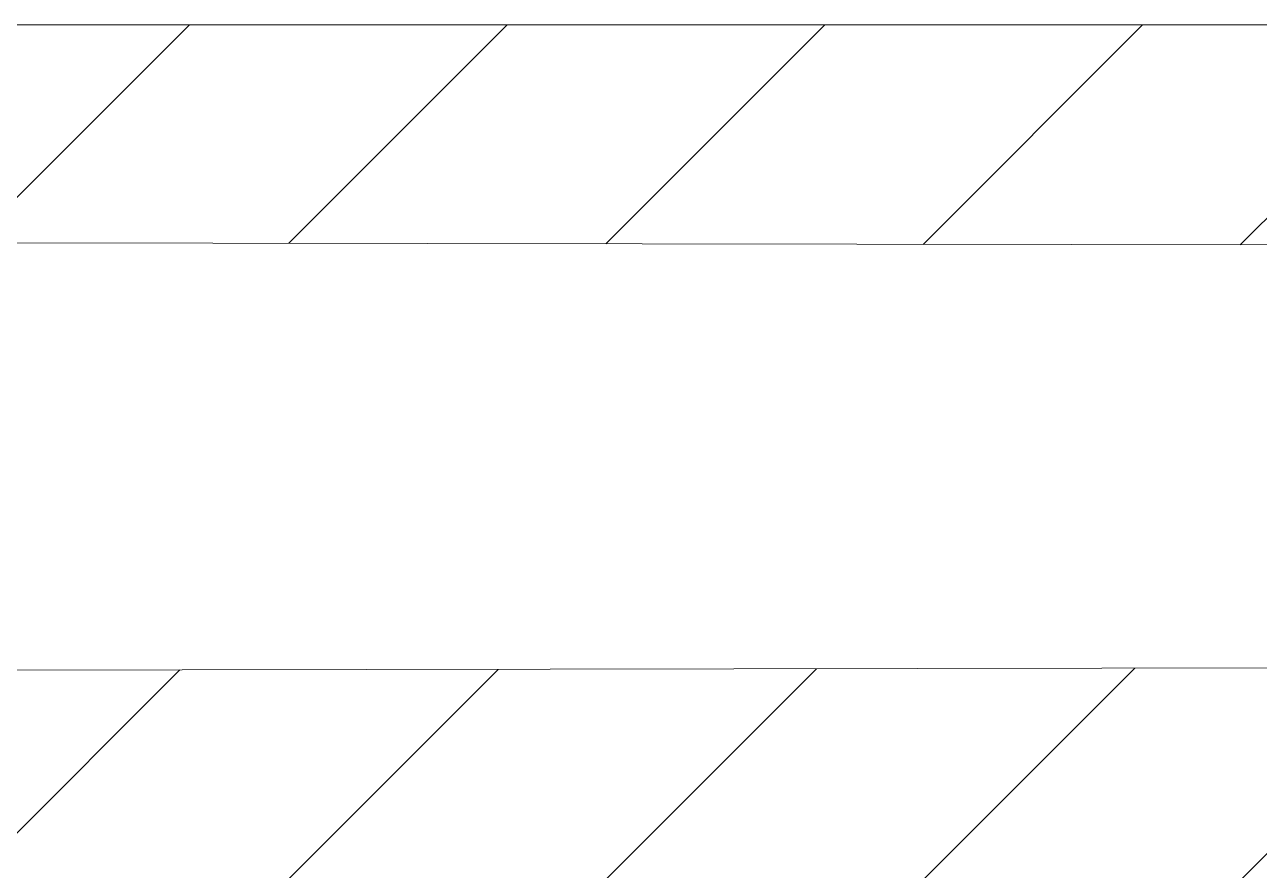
# Model space of a CAD drawing. Extents: x 14808 to 20058, y -13198 to -11680.
# Drawn here: x 15213.88 to 15222.61, y -12717.12 to -12711.15 of the extents above; entities that cross this region are included whole.
import ezdxf

# ---------------------------------------------------------------- set-up
doc = ezdxf.new("R2010")
doc.units = 0
doc.header["$LTSCALE"] = 7
doc.header["$MEASUREMENT"] = 0
doc.layers.get('0').update_dxf_attribs({"color": 2, "linetype": 'CONTINUOUS'})

# ---------------------------------------------------------------- blocks, each defined once
blk = doc.blocks.new('A$C7AC5709A')
at = {"linetype": 'Continuous', "lineweight": 0}
h = blk.add_hatch(dxfattribs=at)
h.set_pattern_fill('ANSI31', color=2, scale=0.25, style=0)
h.set_pattern_definition([(45, (-106.4755894075083, 39.53218469475593), (-0.561266007566822, 0.5612660075668221), [])])
edge = h.paths.add_edge_path(flags=0)
edge.add_spline(control_points=[(27.89664297855506, 21.70611909223237), (27.91100607597673, 21.70611909223237), (27.92538089783307, 21.70554491551928), (27.93969764041913, 21.70439189805381)], knot_values=[0, 0, 0, 0, 0.0001723571690640188, 0.0001723571690640188, 0.0001723571690640188, 0.0001723571690640188], weights=[1, 1, 1, 1], degree=3, periodic=0)
edge.add_ellipse((28.06159275671826, 23.23111909211445), major_axis=(3.79564390420054e-15, 1.531627819610324), ratio=0.9956726957257724, start_angle=175.4153875098344, end_angle=270.0000005106252)
edge.add_arc((28.06159275671826, 23.23111909223235), 1.524999999999999, 5.08414498089815e-07, 90)
edge.add_line((28.06159275671826, 24.75611909223232), (20.94408453267806, 24.75611909223232))
edge.add_arc((20.94408453267806, 24.63111909223232), 0.125, 90, 139.4583981264927)
edge.add_line((20.84909275671839, 24.71236909223239), (20.04909275671844, 24.71236909223239))
edge.add_arc((19.58659275671835, 24.73151521899291), 0.4628961267605636, 182.3705216372444, 357.6294783627567, ccw=False)
edge.add_line((19.12409275671826, 24.71236909223239), (19.03195146351891, 24.71236909223239))
edge.add_line((19.03195146351891, 24.71236909223239), (18.93659275671826, 24.58111909223237))
edge.add_line((18.93659275671826, 24.58111909223237), (18.60904098505398, 24.58111909223237))
edge.add_arc((18.60904098505398, 24.53111909223236), 0.05, 90, 177.0000000000195)
edge.add_line((18.5591095083164, 24.53373589004445), (18.54638837961238, 24.2910022944202))
edge.add_arc((18.4964569028748, 24.29361909223235), 0.05, 270, 356.9999999999995, ccw=False)
edge.add_line((18.4964569028748, 24.24361909223234), (18.07672861056244, 24.24361909223234))
edge.add_arc((18.07672861056199, 24.29361909223235), 0.05, 182.9999999999793, 270, ccw=False)
edge.add_line((18.0267971338244, 24.2910022944202), (18.01407600512039, 24.53373589004445))
edge.add_arc((17.9641445283828, 24.53111909223236), 0.05, 2.999999999982553, 90)
edge.add_line((17.9641445283828, 24.58111909223237), (17.68404098505425, 24.58111909223237))
edge.add_arc((17.68404098505425, 24.53111909223236), 0.05, 90, 177.0000000000186)
edge.add_line((17.63410950831621, 24.53373589004445), (17.6213883796122, 24.2910022944202))
edge.add_arc((17.57145690287462, 24.29361909223235), 0.05, 270, 357.00000000000034, ccw=False)
edge.add_line((17.57145690287462, 24.24361909223234), (17.15172861056226, 24.24361909223234))
edge.add_arc((17.15172861056226, 24.29361909223235), 0.05, 183.0000000000188, 270, ccw=False)
edge.add_line((17.10179713382445, 24.2910022944202), (17.08907600512043, 24.53373589004451))
edge.add_arc((17.03914452838262, 24.53111909223236), 0.05, 2.999999999980519, 90)
edge.add_line((17.03914452838262, 24.58111909223237), (16.83659275671835, 24.58111909223237))
edge.add_arc((16.83659275671835, 24.45611909223237), 0.125, 90, 180)
edge.add_line((16.71159275671835, 24.45611909223237), (16.71159275671835, 23.99361909223239))
edge.add_line((16.71159275671835, 23.99361909223239), (27.77035997435019, 23.9743178827182))
edge.add_arc((28.06159275671826, 23.22647261964926), 0.8025516002229667, -41.65358346721712, 111.2773913251244, ccw=False)
edge.add_ellipse((28.06159275671826, 23.23046166129666), major_axis=(-2.000262993585311e-15, -0.8071511777281898), ratio=0.9956723654497689, start_angle=-23.07325017505832, end_angle=48.25780693202091, ccw=False)
edge.add_line((27.7466330030361, 22.48787889032741), (16.71159275671835, 22.46861909223236))
edge.add_line((16.71159275671835, 22.46861909223236), (16.71159275671835, 22.00611909223238))
edge.add_arc((16.83659275671835, 22.00611909223238), 0.125, 180, 270.0000000000008)
edge.add_line((16.83659275671835, 21.88111909223238), (17.03914452838262, 21.88111909223238))
edge.add_arc((17.03914452838262, 21.93111909223239), 0.05, 270.0000000000008, 357.0000000000203)
edge.add_line((17.08907600512021, 21.92850229442024), (17.10179713382422, 22.17123589004456))
edge.add_arc((17.15172861056226, 22.16861909223235), 0.05, 89.9999999999992, 176.9999999999763, ccw=False)
edge.add_line((17.15172861056226, 22.21861909223236), (17.57145690287462, 22.21861909223236))
edge.add_arc((17.57145690287462, 22.16861909223235), 0.05, 3.0000000000009095, 89.9999999999992, ccw=False)
edge.add_line((17.6213883796122, 22.1712358900445), (17.63410950831621, 21.92850229442024))
edge.add_arc((17.68404098505425, 21.93111909223239), 0.05, 182.9999999999862, 270.0000000000008)
edge.add_line((17.68404098505425, 21.88111909223238), (17.9641445283828, 21.88111909223238))
edge.add_arc((17.9641445283828, 21.93111909223239), 0.05, 270.0000000000008, 357.0000000000203)
edge.add_line((18.01407600512039, 21.92850229442024), (18.0267971338244, 22.1712358900445))
edge.add_arc((18.07672861056199, 22.16861909223235), 0.05, 89.9999999999992, 177.0000000000178, ccw=False)
edge.add_line((18.07672861056199, 22.21861909223236), (18.49645690287434, 22.21861909223236))
edge.add_arc((18.4964569028748, 22.16861909223235), 0.05, 3.000000000001819, 89.9999999999992, ccw=False)
edge.add_line((18.54638837961238, 22.1712358900445), (18.5591095083164, 21.92850229442024))
edge.add_arc((18.60904098505398, 21.93111909223239), 0.05, 182.9999999999854, 270.0000000000008)
edge.add_line((18.60904098505398, 21.88111909223238), (18.93659275671826, 21.88111909223238))
edge.add_line((18.93659275671826, 21.88111909223238), (19.03195146351891, 21.74986909223236))
edge.add_line((19.03195146351891, 21.74986909223236), (19.12409275671826, 21.74986909223236))
edge.add_arc((19.58659275671835, 21.73072296547178), 0.4628961267605636, 2.370521637243087, 177.6294783627548, ccw=False)
edge.add_line((20.04909275671844, 21.74986909223236), (20.84909275671839, 21.74986909223236))
edge.add_arc((20.94408453267806, 21.83111909223237), 0.125, 220.5416018735081, 270.0000000000008)
edge.add_line((20.94408453267806, 21.70611909223237), (27.89664297855461, 21.70611909223237))
at = {"color": 7, "linetype": 'Continuous', "lineweight": 15}
for p, q in [((20.94408453267806, 24.75611909223232), (28.06159275671826, 24.75611909223232)), ((27.77035997435041, 23.97431788271814), (16.71159275671835, 23.99361909223239)), ((16.71159275671835, 22.46861909223236), (27.7466330030361, 22.48787889032741))]:
    blk.add_line(p, q, dxfattribs=at)

msp = doc.modelspace()

# ---------------------------------------------------------------- block references
at = {"xscale": 2, "yscale": 2, "zscale": 2}
msp.add_blockref('A$C7AC5709A', (15171.81951040556, -12760.65831721682), dxfattribs=at)

doc.saveas('drawing.dxf')
